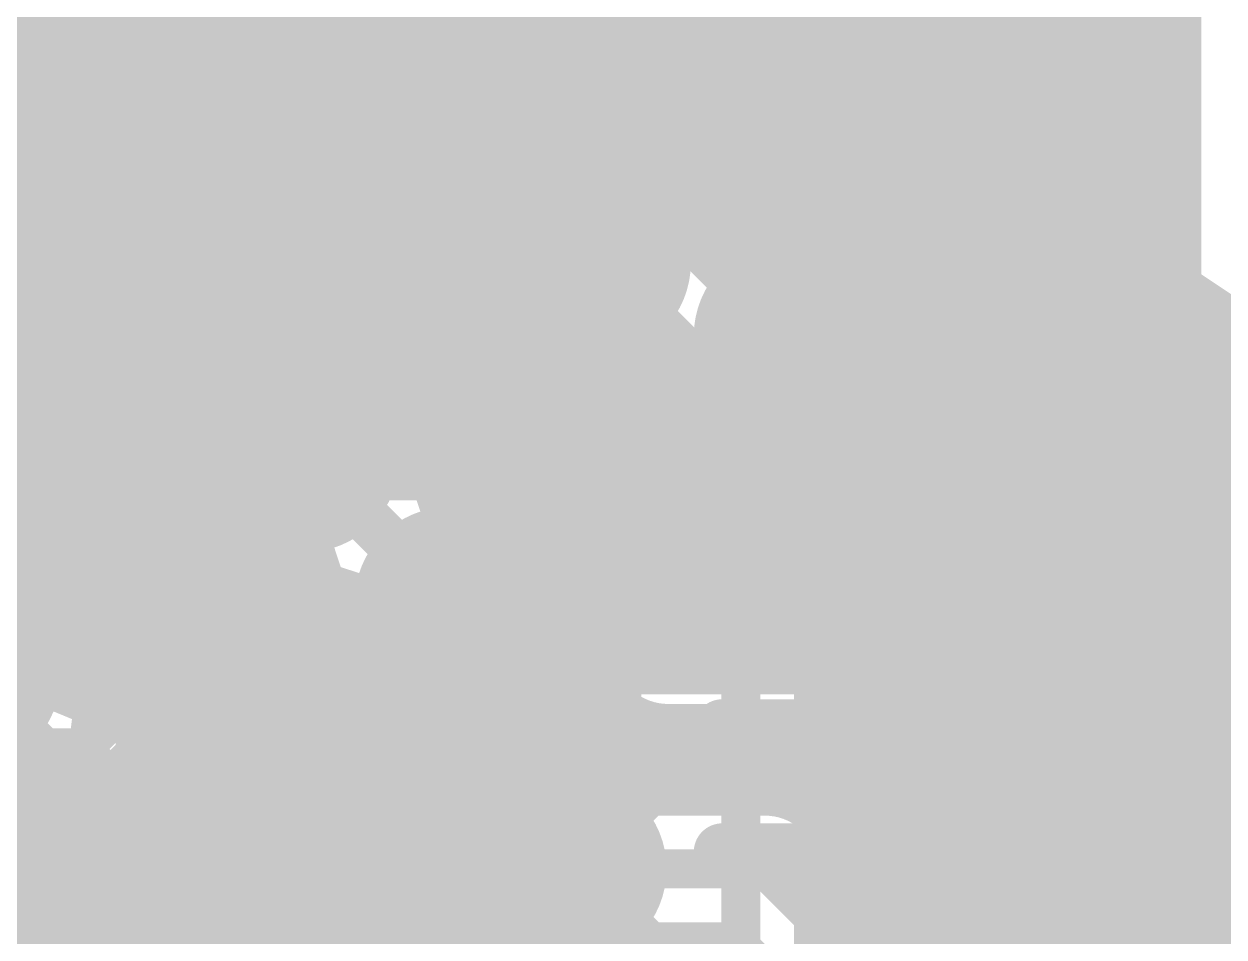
# Model space of a CAD drawing. Extents: x -72 to 72, y -47 to 50.
# Drawn here: x 17.58 to 23.87, y 28.85 to 33.64 of the extents above; entities that cross this region are included whole.
import ezdxf

# ---------------------------------------------------------------- set-up
doc = ezdxf.new("R2010")
doc.units = 0
doc.header["$MEASUREMENT"] = 0
doc.layers.get('0').update_dxf_attribs({"linetype": 'CONTINUOUS'})
for name, color, linetype in [('22-303-0_BOT', 7, 'CONTINUOUS'), ('22-303-0_DRD', 7, 'CONTINUOUS'), ('22-303-0_GND', 6, 'CONTINUOUS'), ('22-303-0_IN1', 4, 'CONTINUOUS'), ('22-303-0_IN2', 3, 'CONTINUOUS'), ('22-303-0_PWR', 5, 'CONTINUOUS'), ('22-303-0_SMB', 10, 'CONTINUOUS'), ('22-303-0_SPB', 9, 'CONTINUOUS'), ('22-303-0_SSB', 11, 'CONTINUOUS'), ('22-303-0_SST', 13, 'CONTINUOUS'), ('22-303-0_TOP', 8, 'CONTINUOUS'), ('THRUHOLE_TAP', 7, 'CONTINUOUS')]:
    doc.layers.add(name, color=color, linetype=linetype)

# ---------------------------------------------------------------- blocks, each defined once
blk = doc.blocks.new('ROUND_48')
at = {"const_width": 0.29972}
blk.add_lwpolyline([(-0.14986, 0, 1), (0.14986, 0, 1)], format="xyb", close=True, dxfattribs=at)
blk = doc.blocks.new('OBLONG_60')
at = {"const_width": 0.29972}
blk.add_lwpolyline([(0.59944, 0), (-0.59944, 0)], dxfattribs=at)
at = {"const_width": 0.14986}
for points in [[(-0.67437, 0, 1), (-0.52451, 0, 1)], [(0.52451, 0, 1), (0.67437, 0, 1)]]:
    blk.add_lwpolyline(points, format="xyb", close=True, dxfattribs=at)
blk = doc.blocks.new('ROUND_82')
at = {"const_width": 0.50038}
blk.add_lwpolyline([(-0.25019, 0, 1), (0.25019, 0, 1)], format="xyb", close=True, dxfattribs=at)
blk = doc.blocks.new('ROUND_83')
at = {"const_width": 0.50038}
blk.add_lwpolyline([(-0.25019, 0, 1), (0.25019, 0, 1)], format="xyb", close=True, dxfattribs=at)
blk = doc.blocks.new('ROUND_95')
at = {"const_width": 0.10033}
blk.add_lwpolyline([(-0.050164, 0, 1), (0.050164, 0, 1)], format="xyb", close=True, dxfattribs=at)

msp = doc.modelspace()

# ---------------------------------------------------------------- linework, layer by layer
at = {"layer": '22-303-0_BOT'}
for points, const_width in [([(17.5006, 41.83634), (17.5006, 30.7848)], 0.254), ([(17.7292, 41.59758), (17.7292, 30.62224)], 0.254), ([(17.9578, 41.402), (17.9578, 29.95676)], 0.254), ([(21.844, 41.25722), (21.844, 32.55264)], 0.254), ([(18.1864, 41.2369), (18.1864, 29.75864)], 0.254), ([(18.415, 41.09974), (18.415, 29.53004)], 0.254), ([(21.6154, 41.11752), (21.6154, 32.60852)], 0.254), ([(18.6436, 40.98544), (18.6436, 31.81604)], 0.254), ([(21.3868, 41.00068), (21.3868, 32.57296)], 0.254), ([(18.8722, 40.894), (18.8722, 31.94558)], 0.254), ([(21.1582, 40.90416), (21.1582, 32.53994)], 0.254), ([(19.1008, 40.82034), (19.1008, 31.97098)], 0.254), ([(20.9296, 40.82796), (20.9296, 32.87268)], 0.254), ([(19.3294, 40.76446), (19.3294, 31.90494)], 0.254), ([(20.701, 40.76954), (20.701, 32.97682)], 0.254), ([(19.558, 40.72382), (19.558, 31.69666)], 0.254), ([(19.7866, 40.70096), (19.7866, 31.6484)], 0.254), ([(20.0152, 40.69588), (20.0152, 32.61614)], 0.254), ([(20.2438, 40.7035), (20.2438, 32.89046)], 0.254), ([(20.4724, 40.7289), (20.4724, 32.97936)], 0.254), ([(22.0726, 39.8399), (22.0726, 32.36722)], 0.254), ([(22.3012, 39.42588), (22.3012, 31.70428)], 0.254), ([(22.5298, 39.27094), (22.5298, 31.69412)], 0.254), ([(22.7584, 39.20744), (22.7584, 31.5722)], 0.254), ([(22.987, 39.20998), (22.987, 29.40304)], 0.254), ([(23.114, 39.24046), (23.114, 31.75)], 0.254), ([(23.114, 33.6804), (-23.368, 33.6804)], 0.254), ([(23.114, 33.4518), (-23.368, 33.4518)], 0.254), ([(23.114, 33.2232), (-23.368, 33.2232)], 0.254), ([(23.114, 32.9946), (-23.368, 32.9946)], 0.254), ([(20.1041, 32.766), (-23.368, 32.766)], 0.254), ([(23.114, 32.766), (21.0439, 32.766)], 0.254), ([(19.9898, 32.5374), (7.01548, 32.5374)], 0.254), ([(21.30552, 32.5374), (21.1582, 32.5374)], 0.254), ([(23.114, 32.5374), (21.87448, 32.5374)], 0.254), ([(19.97456, 32.3088), (7.2517, 32.3088)], 0.254), ([(23.114, 32.3088), (22.1107, 32.3088)], 0.254), ([(20.0152, 32.15386), (20.0152, 31.6484)], 0.254), ([(20.05076, 32.0802), (7.33044, 32.0802)], 0.254), ([(23.114, 32.0802), (22.18944, 32.0802)], 0.254), ([(21.59, 32.004), (21.59, 31.24962), (21.83892, 31.24962)], 0.2032), ([(20.9296, 31.89478), (20.9296, 31.58236)], 0.254), ([(18.68678, 31.8516), (7.3152, 31.8516)], 0.254), ([(20.28952, 31.8516), (19.41322, 31.8516)], 0.254), ([(20.2438, 31.877), (20.2438, 31.60776)], 0.254), ([(21.0058, 31.8516), (20.85848, 31.8516)], 0.254), ([(23.114, 31.8516), (22.1742, 31.8516)], 0.254), ([(20.4724, 31.7881), (20.4724, 31.40964)], 0.254), ([(20.701, 31.79318), (20.701, 31.18104)], 0.254), ([(22.43836, 31.70428), (22.11578, 31.70428)], 0.254), ([(23.114, 31.75), (26.68524, 29.3624)], 0.254), ([(20.066, 31.6484), (19.58594, 31.6484)], 0.254), ([(23.2156, 31.68142), (23.2156, 29.17444)], 0.254), ([(18.50136, 31.623), (16.09852, 31.623)], 0.254), ([(20.9804, 31.623), (20.20824, 31.623)], 0.254), ([(23.3045, 31.623), (22.69744, 31.623)], 0.254), ([(20.35302, 31.52902), (20.83054, 31.04896)], 0.254), ([(23.4442, 31.52902), (23.4442, 29.18714)], 0.254), ([(18.44548, 31.3944), (16.27124, 31.3944)], 0.254), ([(20.80768, 31.3944), (20.48764, 31.3944)], 0.254), ([(23.64486, 31.3944), (22.87016, 31.3944)], 0.254), ([(21.83892, 30.59938), (20.70862, 30.59938), (20.066, 31.242), (19.177, 31.242), (19.05, 31.369)], 0.2032), ([(23.6728, 31.37662), (23.6728, 29.46146)], 0.254), ([(23.9014, 31.22422), (23.9014, 29.55036)], 0.254), ([(18.48104, 31.1658), (16.28648, 31.1658)], 0.254), ([(20.79244, 31.1658), (20.71624, 31.1658)], 0.254), ([(23.98776, 31.1658), (22.8854, 31.1658)], 0.254), ([(18.62582, 30.9372), (16.16964, 30.9372)], 0.254), ([(18.6436, 30.92196), (18.6436, 29.27858)], 0.254), ([(24.32812, 30.9372), (22.76856, 30.9372)], 0.254), ([(18.8722, 30.78988), (18.8722, 27.84094)], 0.254), ([(19.1008, 30.76702), (19.1008, 27.24658)], 0.254), ([(19.2151, 30.7086), (17.63522, 30.7086)], 0.254), ([(24.67102, 30.7086), (22.88032, 30.7086)], 0.254), ([(21.83892, 29.94914), (21.8186, 29.972), (20.447, 29.972), (19.812, 30.607)], 0.2032), ([(19.812, 30.607), (20.447, 29.972), (21.8186, 29.972), (21.83892, 29.94914)], 0.2032), ([(19.22018, 30.48), (17.82064, 30.48)], 0.254), ([(25.01392, 30.48), (22.87778, 30.48)], 0.254), ([(19.32178, 30.2514), (17.87652, 30.2514)], 0.254), ([(25.35428, 30.2514), (22.77872, 30.2514)], 0.254), ([(19.3294, 30.24378), (19.3294, 27.11704)], 0.254), ([(19.65706, 30.0228), (17.84096, 30.0228)], 0.254), ([(19.558, 30.05836), (19.558, 27.0764)], 0.254), ([(19.7866, 30.00248), (19.7866, 27.09164)], 0.254), ([(19.812, 30.00248), (19.83991, 30.00312)], 0.254), ([(19.812, 30.00248), (19.83991, 30.00312)], 0.254), ([(19.83994, 30.00248), (20.12442, 29.72054)], 0.254), ([(19.83994, 30.00248), (20.12442, 29.72054)], 0.254), ([(25.69718, 30.0228), (22.88794, 30.0228)], 0.254), ([(18.0721, 29.87294), (18.57502, 29.37002)], 0.254), ([(20.0152, 29.82976), (20.0152, 29.63164)], 0.254), ([(20.05076, 29.7942), (18.15084, 29.7942)], 0.254), ([(26.04008, 29.7942), (22.86508, 29.7942)], 0.254), ([(15.24, 29.2989), (15.875, 29.2989), (16.1671, 29.591), (17.78, 29.591), (18.288, 29.083), (18.288, 27.686)], 0.2032), ([(15.24, 29.2989), (15.875, 29.2989), (16.1671, 29.591), (17.78, 29.591), (18.288, 29.083), (18.288, 27.686)], 0.2032), ([(19.95678, 29.5656), (18.37944, 29.5656)], 0.254), ([(22.80666, 29.58338), (23.39848, 28.99156)], 0.254), ([(26.38044, 29.5656), (22.82444, 29.5656)], 0.254), ([(19.85518, 29.337), (18.6055, 29.337)], 0.254), ([(23.5331, 29.337), (23.05304, 29.337)], 0.254), ([(21.83892, 29.2989), (22.5171, 29.2989), (23.622, 28.194), (24.257, 28.194)], 0.2032), ([(19.8501, 29.1084), (18.6944, 29.1084)], 0.254), ([(18.6944, 29.083), (18.6944, 28.13304)], 0.254), ([(23.4188, 29.1084), (23.28164, 29.1084)], 0.254), ([(19.939, 28.8798), (18.6944, 28.8798)], 0.254), ([(20.0152, 28.78582), (20.0152, 27.32024)], 0.254)]:
    msp.add_lwpolyline(points, dxfattribs=dict(at, const_width=const_width))
at = {"layer": '22-303-0_BOT', "const_width": 0.254}
for points in [[(20.574, 32.98952, 0.4142136), (19.96948, 32.385)], [(21.17598, 32.44342, 0.3861543), (20.574, 32.98952)], [(21.59, 32.60852, 0.1911919), (21.17544, 32.44399)], [(22.19452, 32.004, 0.4142136), (21.59, 32.60852)], [(19.96948, 32.385, 0.4142136), (20.574, 31.78048)], [(19.05, 31.97352, 0.4142136), (18.44548, 31.369)], [(19.58594, 31.6484, 0.2795148), (19.05, 31.97352)], [(22.11578, 31.70428, 0.1302555), (22.19521, 32.004)], [(20.574, 31.78048, 0.1911907), (20.98855, 31.94501)], [(20.98802, 31.94558, 0.1195924), (21.08174, 31.67617)], [(22.89302, 31.24962, 0.4142136), (22.43836, 31.70428)], [(20.35302, 31.52902, 0.1989124), (20.066, 31.64791)], [(20.35302, 31.52902, 0.1989124), (20.066, 31.64791)], [(21.082, 31.67634, 0.314069), (20.78482, 31.24962)], [(18.44548, 31.369, 0.4142136), (19.05, 30.76448)], [(20.78482, 31.24962, 0.114539), (20.83131, 31.04934)], [(22.75586, 30.9245, 0.2019958), (22.89279, 31.24962)], [(22.89302, 30.59938, 0.2019958), (22.75602, 30.92466)], [(17.87652, 30.226, 0.4142136), (17.272, 30.83052)], [(17.87652, 30.226, 0.4142136), (17.272, 30.83052)], [(19.05, 30.76448, 0.0792728), (19.23811, 30.79449)], [(19.23542, 30.79242, 0.0779425), (19.20634, 30.607)], [(19.23542, 30.79242, 0.0779425), (19.20634, 30.607)], [(19.20748, 30.607, 0.4142136), (19.812, 30.00248)], [(19.20748, 30.607, 0.4142136), (19.812, 30.00248)], [(22.75586, 30.27426, 0.2019958), (22.89279, 30.59938)], [(22.89302, 29.94914, 0.2019958), (22.75602, 30.27442)], [(17.8308, 29.99486, 0.098367), (17.87672, 30.226)], [(17.8308, 29.99486, 0.098367), (17.87672, 30.226)], [(18.06702, 29.87802, 0.1665831), (17.83066, 29.99373)], [(18.06702, 29.87802, 0.1665831), (17.83066, 29.99373)], [(18.06702, 29.87802, 0.1665831), (17.83066, 29.99373)], [(18.06702, 29.87802, 0.1665831), (17.83066, 29.99373)], [(22.7584, 29.62656, 0.1999398), (22.89276, 29.94914)], [(20.12442, 29.72054, 0.2572849), (19.84309, 29.21)], [(22.80412, 29.58592, 0.0376769), (22.7578, 29.62574)], [(22.80412, 29.58592, 0.0376769), (22.7578, 29.62574)], [(24.003, 29.56052, 0.3971084), (23.39848, 28.99156)], [(18.6944, 29.083, 0.1989124), (18.57537, 29.37037)], [(19.84248, 29.21, 0.4142136), (20.447, 28.60548)]]:
    msp.add_lwpolyline(points, format="xyb", dxfattribs=at)
at = {"layer": '22-303-0_DRD', "const_width": 0.254}
for points in [[(21.209, 33.02), (19.939, 31.75)], [(21.209, 31.75), (19.939, 33.02)], [(22.225, 32.639), (20.955, 31.369)], [(22.225, 31.369), (20.955, 32.639)], [(19.685, 32.004), (18.415, 30.734)], [(19.685, 30.734), (18.415, 32.004)], [(20.447, 31.242), (19.177, 29.972)], [(20.447, 29.972), (19.177, 31.242)], [(20.447, 31.242), (19.177, 29.972)], [(20.447, 29.972), (19.177, 31.242)], [(17.907, 30.861), (16.637, 29.591)], [(17.907, 29.591), (16.637, 30.861)], [(17.907, 30.861), (16.637, 29.591)], [(17.907, 29.591), (16.637, 30.861)], [(21.082, 29.845), (19.812, 28.575)], [(21.082, 28.575), (19.812, 29.845)], [(17.78, 29.591), (16.51, 28.321)], [(24.638, 29.591), (23.368, 28.321)], [(24.638, 28.321), (23.368, 29.591)], [(24.892, 27.559), (23.622, 28.829)]]:
    msp.add_lwpolyline(points, dxfattribs=at)
at = {"layer": '22-303-0_IN1'}
for points, const_width in [([(34.163, 24.003), (31.877, 25.654), (22.86, 32.004), (22.86, 37.211), (20.447, 39.624), (17.653, 39.624), (13.081, 44.196), (10.16, 44.196)], 1.27), ([(18.0594, 40.513), (18.0594, 32.9184)], 0.254), ([(18.288, 40.513), (18.288, 32.9184)], 0.254), ([(18.5166, 40.513), (18.5166, 32.9184)], 0.254), ([(18.7452, 40.513), (18.7452, 32.9184)], 0.254), ([(18.9738, 40.513), (18.9738, 32.9184)], 0.254), ([(19.2024, 40.513), (19.2024, 32.9184)], 0.254), ([(19.431, 40.513), (19.431, 32.9184)], 0.254), ([(19.6596, 40.513), (19.6596, 32.9184)], 0.254), ([(19.8882, 40.513), (19.8882, 32.9184)], 0.254), ([(20.1168, 40.513), (20.1168, 32.9184)], 0.254), ([(20.3454, 40.513), (20.3454, 32.9438)], 0.254), ([(20.574, 40.513), (20.574, 32.98952)], 0.254), ([(20.8026, 40.513), (20.8026, 32.9438)], 0.254), ([(21.0312, 40.513), (21.0312, 32.78124)], 0.254), ([(21.2598, 40.513), (21.2598, 32.50946)], 0.254), ([(21.4884, 40.513), (21.4884, 32.59836)], 0.254), ([(21.717, 40.513), (21.717, 32.59582)], 0.254), ([(21.9456, 40.513), (21.9456, 32.49168)], 0.254), ([(22.1742, 40.513), (22.1742, 32.15894)], 0.254), ([(22.4028, 40.513), (22.4028, 27.0002)], 0.254), ([(22.6314, 40.4876), (22.6314, 26.7716)], 0.254), ([(22.86, 40.259), (22.86, 26.83764)], 0.254), ([(23.0886, 40.0304), (23.0886, 26.89352)], 0.254), ([(23.3172, 39.8018), (23.3172, 26.85796)], 0.254), ([(23.5458, 39.5732), (23.5458, 29.35224)], 0.254), ([(23.622, 39.497), (23.622, 32.258)], 0.254), ([(18.034, 36.322), (18.034, 32.9184)], 0.254), ([(23.622, 33.7312), (18.034, 33.7312)], 0.254), ([(23.622, 33.5026), (18.034, 33.5026)], 0.254), ([(23.622, 33.274), (18.034, 33.274)], 0.254), ([(23.622, 33.0454), (18.034, 33.0454)], 0.254), ([(20.28952, 32.9184), (18.034, 32.9184)], 0.254), ([(23.622, 32.8168), (20.99564, 32.8168)], 0.254), ([(21.43506, 32.5882), (21.14296, 32.5882)], 0.254), ([(23.622, 32.5882), (21.74494, 32.5882)], 0.254), ([(9.652, 28.194), (9.652, 29.845), (10.541, 30.734), (15.113, 30.734), (16.891, 32.512), (20.447, 32.512), (20.574, 32.385), (20.574, 31.242), (21.336, 30.48), (21.336, 25.781), (20.574, 25.019)], 0.2032), ([(20.574, 25.019), (21.336, 25.781), (21.336, 30.48), (20.574, 31.242), (20.574, 32.385)], 0.2032), ([(23.622, 32.3596), (22.07768, 32.3596)], 0.254), ([(23.622, 32.258), (28.575, 28.956)], 0.254), ([(23.7744, 32.1564), (23.7744, 29.5148)], 0.254), ([(23.8125, 32.131), (22.18182, 32.131)], 0.254), ([(20.9804, 31.93796), (20.9804, 31.40964)], 0.254), ([(20.9804, 31.93796), (20.9804, 31.40964)], 0.254), ([(24.1554, 31.9024), (22.18436, 31.9024)], 0.254), ([(22.1742, 31.84906), (22.1742, 27.2288)], 0.254), ([(21.0312, 31.77286), (21.0312, 31.35884)], 0.254), ([(21.082, 31.6738), (20.9804, 31.6738)], 0.254), ([(24.4983, 31.6738), (22.09546, 31.6738)], 0.254), ([(21.9456, 31.51378), (21.9456, 27.4574)], 0.254), ([(21.35886, 31.4452), (20.9804, 31.4452)], 0.254), ([(21.2598, 31.496), (21.2598, 31.13024)], 0.254), ([(24.8412, 31.4452), (21.82114, 31.4452)], 0.254), ([(20.9804, 31.40964), (21.62302, 30.76702)], 0.254), ([(20.9804, 31.40964), (21.62302, 30.76702)], 0.254), ([(21.4884, 31.4071), (21.4884, 30.90164)], 0.254), ([(21.717, 31.41218), (21.717, 30.62224)], 0.254), ([(25.1841, 31.2166), (21.17344, 31.2166)], 0.254), ([(25.527, 30.988), (21.40204, 30.988)], 0.254), ([(25.8699, 30.7594), (21.63064, 30.7594)], 0.254), ([(19.812, 30.607), (19.812, 27.813), (19.939, 27.686), (19.939, 23.622), (21.463, 22.098), (24.765, 22.098)], 0.2032), ([(26.2128, 30.5308), (21.73986, 30.5308)], 0.254), ([(21.7424, 30.48), (21.7424, 27.6606)], 0.254), ([(21.7424, 30.48), (21.7424, 27.6606)], 0.254), ([(26.5557, 30.3022), (21.7424, 30.3022)], 0.254), ([(26.8986, 30.0736), (21.7424, 30.0736)], 0.254), ([(17.75714, 29.86532), (19.4056, 28.2194)], 0.254), ([(17.8054, 29.8196), (17.8054, 28.04922)], 0.254), ([(27.2415, 29.845), (21.7424, 29.845)], 0.254), ([(17.5768, 29.70276), (17.5768, 29.37764)], 0.254), ([(17.9578, 29.6672), (17.50314, 29.6672)], 0.254), ([(18.034, 29.591), (18.034, 28.23464)], 0.254), ([(27.5844, 29.6164), (21.7424, 29.6164)], 0.254), ([(18.1864, 29.4386), (17.50822, 29.4386)], 0.254), ([(23.57882, 29.3878), (21.7424, 29.3878)], 0.254), ([(18.2626, 29.3624), (18.2626, 28.29052)], 0.254), ([(18.415, 29.21), (17.69364, 29.21)], 0.254), ([(18.4912, 29.1338), (18.4912, 28.25496)], 0.254), ([(23.43404, 29.1592), (21.7424, 29.1592)], 0.254), ([(18.6436, 28.9814), (17.74952, 28.9814)], 0.254), ([(23.39848, 28.9306), (21.7424, 28.9306)], 0.254), ([(18.7198, 28.9052), (18.7198, 28.21686)], 0.254), ([(18.8722, 28.7528), (17.71396, 28.7528)], 0.254)]:
    msp.add_lwpolyline(points, dxfattribs=dict(at, const_width=const_width))
at = {"layer": '22-303-0_IN1', "const_width": 0.254}
for points in [[(20.574, 32.98952, 0.1231056), (20.28952, 32.9184)], [(21.17598, 32.44342, 0.3861543), (20.574, 32.98952)], [(21.59, 32.60852, 0.1911919), (21.17544, 32.44399)], [(22.19452, 32.004, 0.4142136), (21.59, 32.60852)], [(21.59, 31.39948, 0.4142136), (22.19452, 32.004)], [(20.98802, 31.94558, 0.3861543), (21.59, 31.39948)], [(21.7424, 30.48, 0.1989124), (21.62337, 30.76737)], [(17.272, 29.62148, 0.2371769), (17.75714, 29.86532)], [(17.272, 29.62148, 0.2371769), (17.75714, 29.86532)], [(17.74952, 28.956, 0.4142136), (17.145, 29.56052)], [(24.003, 29.56052, 0.4142136), (23.39848, 28.956)], [(17.145, 28.35148, 0.4142136), (17.74952, 28.956)], [(23.39848, 28.956, 0.2678863), (23.70074, 28.43276)]]:
    msp.add_lwpolyline(points, format="xyb", dxfattribs=at)
at = {"layer": '22-303-0_IN2'}
for points, const_width in [([(23.114, 42.89298), (23.114, 31.75)], 0.254), ([(22.987, 42.58564), (22.987, 31.18104)], 0.254), ([(22.7584, 42.17924), (22.7584, 31.36392)], 0.254), ([(22.5298, 41.8719), (22.5298, 31.3944)], 0.254), ([(22.3012, 41.62806), (22.3012, 31.3944)], 0.254), ([(22.0726, 41.42486), (22.0726, 32.36722)], 0.254), ([(21.844, 41.25722), (21.844, 32.55264)], 0.254), ([(21.6154, 41.11752), (21.6154, 32.60852)], 0.254), ([(20.574, 32.385), (21.082, 32.893), (21.082, 37.592), (19.558, 39.116), (9.525, 39.116), (8.382, 40.259), (-3.175, 40.259), (-3.683, 40.767), (-5.461, 40.767), (-5.842, 40.386), (-6.985, 40.386), (-8.001, 39.37), (-10.668, 39.37)], 0.2032), ([(-23.368, 30.607), (-23.368, 36.449), (-22.987, 36.83), (-15.367, 36.83), (-14.224, 37.973), (-13.716, 37.973), (-13.081, 37.338), (-8.763, 37.338), (-6.477, 39.624), (-5.334, 39.624), (-5.08, 39.878), (-4.064, 39.878), (-2.794, 38.608), (-1.778, 38.608), (-0.889, 39.497), (6.477, 39.497), (9.525, 36.449), (14.859, 36.449), (20.955, 30.353), (21.59, 30.353), (22.352, 29.591), (24.384, 29.591)], 0.2032), ([(28.067, 26.543), (28.067, 27.051), (26.924, 28.194), (26.67, 28.194), (24.892, 29.972), (23.622, 29.972), (22.606, 30.988), (20.955, 30.988), (19.431, 32.512), (19.431, 32.639), (15.24, 36.83), (10.033, 36.83), (8.255, 38.608), (8.255, 38.735)], 0.2032), ([(19.1008, 38.7096), (19.1008, 33.54324)], 0.254), ([(19.3294, 38.7096), (19.3294, 33.31464)], 0.254), ([(19.558, 38.54196), (19.558, 33.08604)], 0.254), ([(19.7866, 38.31336), (19.7866, 32.83458)], 0.254), ([(20.0152, 38.08476), (20.0152, 32.61614)], 0.254), ([(20.2438, 37.85616), (20.2438, 32.89046)], 0.254), ([(20.4724, 37.62756), (20.4724, 32.97936)], 0.254), ([(21.4884, 37.592), (21.4884, 32.893)], 0.254), ([(20.6756, 37.42436), (20.6756, 33.06064)], 0.254), ([(15.5321, 37.11194), (19.71802, 32.92602)], 0.254), ([(14.69136, 36.0426), (18.8087, 31.92272)], 0.254), ([(20.6756, 33.6804), (18.96364, 33.6804)], 0.254), ([(23.114, 33.6804), (21.4884, 33.6804)], 0.254), ([(20.6756, 33.4518), (19.19224, 33.4518)], 0.254), ([(23.114, 33.4518), (21.4884, 33.4518)], 0.254), ([(17.51076, 33.2232), (-22.9616, 33.2232)], 0.254), ([(17.5006, 33.23336), (17.5006, 31.71444)], 0.254), ([(20.6756, 33.2232), (19.42084, 33.2232)], 0.254), ([(23.114, 33.2232), (21.4884, 33.2232)], 0.254), ([(20.6756, 33.06064), (20.60194, 32.98952)], 0.254), ([(17.73936, 32.9946), (7.18058, 32.9946)], 0.254), ([(17.7292, 33.00476), (17.7292, 31.48584)], 0.254), ([(20.60956, 32.9946), (19.64944, 32.9946)], 0.254), ([(20.60194, 32.98952), (20.57418, 32.9876)], 0.254), ([(23.114, 32.9946), (21.4884, 32.9946)], 0.254), ([(17.96796, 32.766), (7.43204, 32.766)], 0.254), ([(17.9578, 32.77616), (17.9578, 31.25724)], 0.254), ([(20.1041, 32.766), (19.81708, 32.766)], 0.254), ([(23.114, 32.766), (21.46808, 32.766)], 0.254), ([(19.83486, 32.68218), (19.98726, 32.52978)], 0.254), ([(5.461, 32.004), (6.096, 32.639), (6.985, 32.639), (7.747, 31.877), (16.764, 31.877), (18.034, 30.607), (19.812, 30.607)], 0.2032), ([(21.36902, 32.60598), (21.29536, 32.53232)], 0.254), ([(21.3868, 32.62376), (21.3868, 32.57296)], 0.254), ([(18.19656, 32.5374), (7.66064, 32.5374)], 0.254), ([(18.1864, 32.54756), (18.1864, 31.02864)], 0.254), ([(23.114, 32.5374), (21.87448, 32.5374)], 0.254), ([(18.42516, 32.3088), (7.88924, 32.3088)], 0.254), ([(18.415, 32.31896), (18.415, 31.0134)], 0.254), ([(23.114, 32.3088), (22.1107, 32.3088)], 0.254), ([(17.0561, 32.15894), (18.20164, 31.0134)], 0.254), ([(18.65376, 32.0802), (17.13484, 32.0802)], 0.254), ([(18.6436, 32.09036), (18.6436, 31.81604)], 0.254), ([(23.114, 32.0802), (22.18944, 32.0802)], 0.254), ([(20.9296, 31.89478), (20.9296, 31.58744)], 0.254), ([(18.68678, 31.8516), (17.36344, 31.8516)], 0.254), ([(21.0058, 31.8516), (20.85848, 31.8516)], 0.254), ([(23.114, 31.8516), (22.1742, 31.8516)], 0.254), ([(20.71878, 31.79826), (21.12264, 31.3944)], 0.254), ([(23.114, 31.75), (33.89122, 24.54402)], 0.254), ([(22.0726, 31.64078), (22.0726, 31.3944)], 0.254), ([(23.2156, 31.68142), (23.2156, 30.95244)], 0.254), ([(18.50136, 31.623), (17.59204, 31.623)], 0.254), ([(21.1201, 31.623), (20.89404, 31.623)], 0.254), ([(21.1582, 31.57982), (21.1582, 31.3944)], 0.254), ([(23.3045, 31.623), (22.0599, 31.623)], 0.254), ([(23.4442, 31.52902), (23.4442, 30.72384)], 0.254), ([(21.844, 31.45536), (21.844, 31.3944)], 0.254), ([(18.44548, 31.3944), (17.82064, 31.3944)], 0.254), ([(22.606, 31.3944), (21.12264, 31.3944)], 0.254), ([(21.3868, 31.43504), (21.3868, 31.3944)], 0.254), ([(23.64486, 31.3944), (22.606, 31.3944)], 0.254), ([(23.6728, 31.37662), (23.6728, 30.49524)], 0.254), ([(22.8981, 31.26994), (23.78964, 30.3784)], 0.254), ([(23.9014, 31.22422), (23.9014, 30.3784)], 0.254), ([(18.48104, 31.1658), (18.04924, 31.1658)], 0.254), ([(23.98776, 31.1658), (23.00224, 31.1658)], 0.254), ([(18.55978, 31.0134), (18.20164, 31.0134)], 0.254), ([(24.32812, 30.9372), (23.23084, 30.9372)], 0.254), ([(24.67102, 30.7086), (23.45944, 30.7086)], 0.254), ([(25.01392, 30.48), (23.68804, 30.48)], 0.254), ([(24.892, 30.3784), (23.78964, 30.3784)], 0.254), ([(18.288, 27.686), (18.288, 29.083), (17.78, 29.591), (16.891, 29.591), (16.637, 29.337), (12.319, 29.337), (11.303, 30.353), (10.795, 30.353), (10.16, 29.718), (8.001, 29.718), (6.604, 28.321), (4.318, 28.321), (3.429, 29.21)], 0.2032), ([(20.36572, 30.3657), (20.66798, 30.06598)], 0.254), ([(20.48256, 30.2514), (20.29968, 30.2514)], 0.254), ([(20.4724, 30.26156), (20.4724, 29.81452)], 0.254), ([(17.9578, 30.20822), (17.9578, 29.95676)], 0.254), ([(19.36496, 30.2006), (18.034, 30.2006)], 0.254), ([(18.1864, 30.2006), (18.1864, 29.75864)], 0.254), ([(18.415, 30.2006), (18.415, 29.53004)], 0.254), ([(18.6436, 30.2006), (18.6436, 29.27858)], 0.254), ([(18.8722, 30.2006), (18.8722, 27.84094)], 0.254), ([(19.1008, 30.2006), (19.1008, 27.24658)], 0.254), ([(19.3294, 30.2006), (19.3294, 27.11704)], 0.254), ([(20.2438, 30.18282), (20.2438, 29.77896)], 0.254), ([(19.65706, 30.0228), (17.84096, 30.0228)], 0.254), ([(19.558, 30.05836), (19.558, 25.46604)], 0.254), ([(19.7866, 30.00248), (19.7866, 25.69464)], 0.254), ([(20.71878, 30.0228), (19.96694, 30.0228)], 0.254), ([(20.0152, 30.03804), (20.0152, 29.63164)], 0.254), ([(20.701, 30.0355), (20.701, 29.75864)], 0.254), ([(20.9296, 29.9466), (20.9296, 29.6164)], 0.254), ([(21.42236, 29.9466), (20.955, 29.9466)], 0.254), ([(21.1582, 29.9466), (21.1582, 29.6164)], 0.254), ([(21.3868, 29.9466), (21.3868, 29.6164)], 0.254), ([(21.42236, 29.9466), (22.06498, 29.30398)], 0.254), ([(18.0721, 29.87294), (18.57502, 29.37002)], 0.254), ([(20.29206, 29.7942), (18.15084, 29.7942)], 0.254), ([(21.57476, 29.7942), (20.60194, 29.7942)], 0.254), ([(21.6154, 29.75356), (21.6154, 29.58592)], 0.254), ([(19.95678, 29.5656), (18.37944, 29.5656)], 0.254), ([(21.463, 29.6164), (20.89404, 29.6164)], 0.254), ([(21.80336, 29.5656), (21.65858, 29.5656)], 0.254), ([(21.844, 29.52496), (21.844, 29.40304)], 0.254), ([(21.7551, 29.49194), (24.03602, 27.21102)], 0.254), ([(19.85518, 29.337), (18.6055, 29.337)], 0.254), ([(22.03196, 29.337), (21.91004, 29.337)], 0.254), ([(22.0726, 29.29636), (22.0726, 29.17444)], 0.254), ([(21.59, 20.828), (22.479, 20.828), (24.13, 22.479), (24.13, 25.019), (23.749, 25.4), (23.749, 26.924), (21.463, 29.21), (20.447, 29.21)], 0.2032), ([(22.3012, 29.18714), (22.3012, 28.94584)], 0.254), ([(23.4442, 29.1846), (22.352, 29.1846)], 0.254), ([(22.5298, 29.1846), (22.5298, 28.71724)], 0.254), ([(22.7584, 29.1846), (22.7584, 28.48864)], 0.254), ([(22.987, 29.1846), (22.987, 28.26004)], 0.254), ([(23.2156, 29.1846), (23.2156, 28.03144)], 0.254), ([(19.8501, 29.1084), (18.6944, 29.1084)], 0.254), ([(18.6944, 29.083), (18.6944, 28.13304)], 0.254), ([(23.4188, 29.1084), (22.13864, 29.1084)], 0.254), ([(19.939, 28.8798), (18.6944, 28.8798)], 0.254), ([(23.40356, 28.8798), (22.36724, 28.8798)], 0.254), ([(21.29536, 28.8036), (20.89404, 28.8036)], 0.254), ([(20.9296, 28.8036), (20.9296, 26.83764)], 0.254), ([(21.1582, 28.8036), (21.1582, 27.03576)], 0.254), ([(21.29536, 28.8036), (23.21306, 26.8859)], 0.254), ([(20.0152, 28.78582), (20.0152, 25.92324)], 0.254)]:
    msp.add_lwpolyline(points, dxfattribs=dict(at, const_width=const_width))
at = {"layer": '22-303-0_IN2', "const_width": 0.254}
for points in [[(20.574, 32.98952, 0.3450066), (19.98726, 32.52978)], [(19.83486, 32.68218, 0.1713698), (19.7182, 32.9262)], [(21.36902, 32.60598, 0.1989124), (21.48791, 32.893)], [(21.36902, 32.60598, 0.1989124), (21.48791, 32.893)], [(21.59, 32.60852, 0.1278732), (21.29556, 32.53197)], [(22.19452, 32.004, 0.4142136), (21.59, 32.60852)], [(21.59, 31.39948, 0.4142136), (22.19452, 32.004)], [(18.8087, 31.92272, 0.2983671), (18.44548, 31.369)], [(20.71878, 31.79826, 0.1291417), (20.98843, 31.94514)], [(20.98802, 31.94558, 0.3861543), (21.59, 31.39948)], [(22.89302, 31.27502, 0.1989124), (22.606, 31.39391)], [(22.89302, 31.27502, 0.1989124), (22.606, 31.39391)], [(18.44548, 31.369, 0.1581907), (18.56066, 31.01404)], [(19.812, 30.00248, 0.298368), (20.36572, 30.3657)], [(19.812, 30.00248, 0.298368), (20.36572, 30.3657)], [(17.8308, 29.99486, 0.098367), (17.87672, 30.226)], [(17.8308, 29.99486, 0.098367), (17.87672, 30.226)], [(17.87652, 30.23108, 0.0995036), (18.034, 30.19943)], [(19.36496, 30.2006, 0.2113087), (19.812, 30.00284)], [(19.36496, 30.2006, 0.2113087), (19.812, 30.00284)], [(20.66798, 30.06598, 0.1989124), (20.955, 29.94709)], [(18.06702, 29.87802, 0.1665831), (17.83066, 29.99373)], [(18.06702, 29.87802, 0.1665831), (17.83066, 29.99373)], [(20.447, 29.81452, 0.4142136), (19.84248, 29.21)], [(20.89404, 29.6164, 0.2113087), (20.447, 29.81416)], [(21.75002, 29.49702, 0.1989124), (21.463, 29.61591)], [(21.75002, 29.49702, 0.1989124), (21.463, 29.61591)], [(18.6944, 29.083, 0.1989124), (18.57537, 29.37037)], [(22.06498, 29.30398, 0.1989124), (22.352, 29.18509)], [(19.84248, 29.21, 0.4142136), (20.447, 28.60548)], [(23.4442, 29.1846, 0.0973858), (23.39925, 28.956)], [(23.39848, 28.956, 0.2678863), (23.70074, 28.43276)], [(20.447, 28.60548, 0.211308), (20.89431, 28.80335)]]:
    msp.add_lwpolyline(points, format="xyb", dxfattribs=at)
at = {"layer": '22-303-0_SMB', "const_width": 0.254}
for points in [[(17.5768, 40.132), (17.5768, 32.131)], [(17.8054, 40.132), (17.8054, 32.131)], [(18.034, 40.132), (18.034, 32.131)], [(18.2626, 40.132), (18.2626, 32.131)], [(18.4912, 40.132), (18.4912, 32.131)], [(18.7198, 40.132), (18.7198, 32.131)], [(18.9484, 40.132), (18.9484, 32.131)], [(19.177, 40.132), (19.177, 33.02)], [(19.4056, 40.132), (19.4056, 33.02)], [(19.6342, 40.132), (19.6342, 33.02)], [(19.8628, 40.132), (19.8628, 33.02)], [(20.0914, 40.132), (20.0914, 33.02)], [(20.32, 40.132), (20.32, 33.02)], [(20.5486, 40.132), (20.5486, 33.02)], [(20.7772, 40.132), (20.7772, 33.02)], [(21.0058, 40.132), (21.0058, 33.02)], [(21.2344, 40.132), (21.2344, 33.02)], [(21.463, 40.005), (21.463, 33.02)], [(21.6916, 39.7764), (21.6916, 33.02)], [(21.9202, 39.5478), (21.9202, 33.02)], [(22.1488, 39.3192), (22.1488, 33.02)], [(22.3774, 39.0906), (22.3774, 33.02)], [(22.606, 38.862), (22.606, 33.02)], [(22.733, 38.735), (22.733, 33.02)], [(22.733, 33.7058), (-22.987, 33.7058)], [(22.733, 33.4772), (-22.987, 33.4772)], [(22.733, 33.2486), (-22.987, 33.2486)], [(19.177, 33.02), (-22.987, 33.02)], [(19.177, 33.02), (19.177, 32.131)], [(22.733, 33.02), (19.177, 33.02)], [(19.177, 32.7914), (-12.192, 32.7914)], [(19.177, 32.5628), (7.6962, 32.5628)], [(19.177, 32.3342), (7.9248, 32.3342)], [(19.177, 32.131), (13.843, 32.131)]]:
    msp.add_lwpolyline(points, dxfattribs=at)
at = {"layer": '22-303-0_SSB', "const_width": 0.1524}
for points in [[(16.8402, 24.89962), (16.33982, 25.4), (16.33982, 31.6992), (20.7391, 31.6992), (20.7391, 24.89962), (16.8402, 24.89962)], [(23.07082, 31.16834), (23.23846, 31.0515), (23.40864, 30.99054), (23.74646, 30.99054), (23.91664, 31.0515), (24.08682, 31.16834), (24.08682, 31.28772), (23.91664, 31.4071), (23.74646, 31.46552), (23.40864, 31.46552), (23.23846, 31.4071), (23.07082, 31.28772), (23.07082, 31.16834)], [(23.07082, 30.62732), (23.07082, 30.3911)], [(23.07082, 30.50794), (24.08682, 30.50794), (23.91664, 30.3911)], [(24.08682, 29.9085), (23.23846, 29.9085), (23.07082, 29.84754), (23.07082, 29.49194), (23.23846, 29.43352), (24.08682, 29.43352)]]:
    msp.add_lwpolyline(points, dxfattribs=at)
at = {"layer": '22-303-0_SST', "const_width": 0.2032}
msp.add_lwpolyline([(23.44166, 33.38068), (23.44166, 32.78632), (22.59584, 33.38068), (22.38248, 33.38068), (22.17166, 33.30448), (22.17166, 32.85998), (22.38248, 32.78632)], dxfattribs=at)
at = {"layer": '22-303-0_TOP'}
for points, const_width in [([(15.875, 38.481), (20.066, 38.481), (21.463, 37.084), (21.463, 32.131), (21.59, 32.004)], 0.2032), ([(19.3294, 38.0746), (19.3294, 31.90494)], 0.254), ([(19.558, 38.0746), (19.558, 31.69666)], 0.254), ([(19.7866, 38.0746), (19.7866, 31.21152)], 0.254), ([(20.0152, 37.95776), (20.0152, 32.61614)], 0.254), ([(20.2438, 37.72916), (20.2438, 32.89046)], 0.254), ([(20.4724, 37.50056), (20.4724, 32.97936)], 0.254), ([(19.05, 31.369), (18.923, 31.496), (18.923, 34.925), (17.653, 36.195), (14.60754, 36.195), (14.35354, 36.449), (14.35354, 37.34054)], 0.2032), ([(20.701, 37.27196), (20.701, 32.97682)], 0.254), ([(20.9296, 37.04336), (20.9296, 32.87268)], 0.254), ([(21.0566, 36.91636), (21.0566, 32.74822)], 0.254), ([(17.5006, 35.77336), (17.5006, 31.84144)], 0.254), ([(17.7292, 35.54476), (17.7292, 31.6484)], 0.254), ([(17.9578, 35.31616), (17.9578, 31.6484)], 0.254), ([(18.1864, 35.08756), (18.1864, 31.6484)], 0.254), ([(19.3294, 34.925), (19.3294, 31.90494)], 0.254), ([(18.415, 34.85896), (18.415, 31.62808)], 0.254), ([(18.5166, 34.75736), (18.5166, 31.65348)], 0.254), ([(18.5166, 33.6804), (6.5024, 33.6804)], 0.254), ([(21.0566, 33.6804), (19.3294, 33.6804)], 0.254), ([(18.5166, 33.4518), (6.5024, 33.4518)], 0.254), ([(21.0566, 33.4518), (19.3294, 33.4518)], 0.254), ([(23.44166, 33.38068), (23.44166, 32.78632), (22.59584, 33.38068), (22.38248, 33.38068), (22.17166, 33.30448), (22.17166, 32.85998), (22.38248, 32.78632)], 0.2032), ([(18.5166, 33.2232), (6.59384, 33.2232)], 0.254), ([(21.0566, 33.2232), (19.3294, 33.2232)], 0.254), ([(18.5166, 32.9946), (8.85444, 32.9946)], 0.254), ([(21.0566, 32.9946), (19.3294, 32.9946)], 0.254), ([(18.5166, 32.766), (16.52524, 32.766)], 0.254), ([(20.1041, 32.766), (19.3294, 32.766)], 0.254), ([(16.6751, 32.66694), (17.69364, 31.6484)], 0.254), ([(18.5166, 32.5374), (16.80464, 32.5374)], 0.254), ([(19.9898, 32.5374), (19.3294, 32.5374)], 0.254), ([(26.67, 27.559), (24.384, 29.845), (19.685, 29.845), (18.288, 31.242), (17.526, 31.242), (16.383, 32.385), (14.605, 32.385), (14.35354, 32.13354), (14.35354, 31.23946)], 0.2032), ([(23.114, 32.37992), (22.06244, 32.37992)], 0.254), ([(22.3012, 32.37992), (22.3012, 30.2514)], 0.254), ([(22.5298, 32.37992), (22.5298, 30.2514)], 0.254), ([(22.7584, 32.37992), (22.7584, 30.2514)], 0.254), ([(22.987, 32.37992), (22.987, 30.2514)], 0.254), ([(23.114, 32.37992), (23.114, 31.75)], 0.254), ([(18.5166, 32.3088), (17.03324, 32.3088)], 0.254), ([(19.97456, 32.3088), (19.3294, 32.3088)], 0.254), ([(23.114, 32.3088), (22.1107, 32.3088)], 0.254), ([(20.0152, 32.15386), (20.0152, 31.17596)], 0.254), ([(18.5166, 32.0802), (17.26184, 32.0802)], 0.254), ([(20.05076, 32.0802), (19.3294, 32.0802)], 0.254), ([(23.114, 32.0802), (22.18944, 32.0802)], 0.254), ([(20.9296, 31.89478), (20.9296, 30.2514)], 0.254), ([(18.5166, 31.8516), (17.49044, 31.8516)], 0.254), ([(20.28952, 31.8516), (19.41322, 31.8516)], 0.254), ([(20.2438, 31.877), (20.2438, 31.02864)], 0.254), ([(21.0058, 31.8516), (20.85848, 31.8516)], 0.254), ([(23.114, 31.8516), (22.1742, 31.8516)], 0.254), ([(20.4724, 31.7881), (20.4724, 30.2514)], 0.254), ([(20.701, 31.79318), (20.701, 30.2514)], 0.254), ([(23.114, 31.75), (32.8422, 25.24506)], 0.254), ([(18.288, 31.6484), (17.69364, 31.6484)], 0.254), ([(22.0726, 31.64078), (22.0726, 30.2514)], 0.254), ([(23.2156, 31.68142), (23.2156, 30.2514)], 0.254), ([(18.50136, 31.623), (18.43024, 31.623)], 0.254), ([(21.1201, 31.623), (19.59864, 31.623)], 0.254), ([(21.1582, 31.57982), (21.1582, 30.2514)], 0.254), ([(23.3045, 31.623), (22.0599, 31.623)], 0.254), ([(23.4442, 31.52902), (23.4442, 30.2514)], 0.254), ([(21.844, 31.45536), (21.844, 30.2514)], 0.254), ([(23.64486, 31.3944), (19.65452, 31.3944)], 0.254), ([(21.3868, 31.43504), (21.3868, 30.2514)], 0.254), ([(21.6154, 31.39948), (21.6154, 30.2514)], 0.254), ([(23.6728, 31.37662), (23.6728, 30.2514)], 0.254), ([(20.447, 29.21), (19.685, 29.21), (18.034, 30.861), (17.02054, 30.861), (16.76146, 30.607), (15.63878, 30.607), (15.00378, 31.23946)], 0.2032), ([(23.9014, 31.22422), (23.9014, 30.2514)], 0.254), ([(23.98776, 31.1658), (20.04314, 31.1658)], 0.254), ([(24.32812, 30.9372), (20.31746, 30.9372)], 0.254), ([(24.67102, 30.7086), (20.40636, 30.7086)], 0.254), ([(25.01392, 30.48), (20.40382, 30.48)], 0.254), ([(24.384, 30.2514), (20.29968, 30.2514)], 0.254), ([(24.003, 28.956), (23.876, 28.956), (23.495, 28.575), (19.685, 28.575), (18.034, 30.226), (17.272, 30.226)], 0.2032), ([(17.86636, 29.8196), (17.71904, 29.8196)], 0.254), ([(17.7292, 29.8196), (17.7292, 29.11094)], 0.254), ([(17.86636, 29.8196), (19.39798, 28.28798)], 0.254), ([(17.89176, 29.7942), (17.69364, 29.7942)], 0.254), ([(17.9578, 29.72816), (17.9578, 28.50388)], 0.254), ([(17.5006, 29.6672), (17.5006, 29.44368)], 0.254), ([(18.12036, 29.5656), (15.07744, 29.5656)], 0.254), ([(18.1864, 29.49956), (18.1864, 28.28036)], 0.254), ([(18.34896, 29.337), (17.6149, 29.337)], 0.254), ([(18.415, 29.27096), (18.415, 28.27782)], 0.254), ([(18.57756, 29.1084), (17.7292, 29.1084)], 0.254), ([(18.6436, 29.04236), (18.6436, 28.17368)], 0.254), ([(18.80616, 28.8798), (17.74444, 28.8798)], 0.254), ([(18.8722, 28.81376), (18.8722, 27.84094)], 0.254), ([(17.7292, 28.80106), (17.7292, 28.50388)], 0.254)]:
    msp.add_lwpolyline(points, dxfattribs=dict(at, const_width=const_width))
at = {"layer": '22-303-0_TOP', "const_width": 0.254}
for points in [[(20.574, 32.98952, 0.4142136), (19.96948, 32.385)], [(21.0566, 32.74822, 0.2356241), (20.574, 32.98901)], [(19.96948, 32.385, 0.4142136), (20.574, 31.78048)], [(22.19452, 32.004, 0.1696273), (22.06304, 32.3804)], [(21.59, 31.39948, 0.4142136), (22.19452, 32.004)], [(19.65452, 31.369, 0.2795156), (19.3294, 31.90494)], [(20.574, 31.78048, 0.1911907), (20.98855, 31.94501)], [(20.98802, 31.94558, 0.3861543), (21.59, 31.39948)], [(18.48866, 31.59506, 0.1299285), (18.288, 31.6481)], [(18.48866, 31.59506, 0.1299285), (18.288, 31.6481)], [(18.5166, 31.65348, 0.0267852), (18.48924, 31.59482)], [(19.62404, 31.18104, 0.0792733), (19.65403, 31.369)], [(19.812, 31.21152, 0.0792739), (19.62389, 31.18151)], [(19.812, 31.21152, 0.0792739), (19.62389, 31.18151)], [(20.41652, 30.607, 0.4142136), (19.812, 31.21152)], [(20.41652, 30.607, 0.4142136), (19.812, 31.21152)], [(20.29968, 30.2514, 0.1588241), (20.41556, 30.607)], [(20.29968, 30.2514, 0.1588241), (20.41556, 30.607)], [(17.272, 29.62148, 0.211308), (17.71931, 29.81935)], [(17.272, 29.62148, 0.211308), (17.71931, 29.81935)], [(17.74952, 28.956, 0.4142136), (17.145, 29.56052)], [(17.5514, 28.50896, 0.2113087), (17.74916, 28.956)]]:
    msp.add_lwpolyline(points, format="xyb", dxfattribs=at)

# ---------------------------------------------------------------- block references
at = {"layer": '22-303-0_BOT'}
for name, p in [('ROUND_48', (20.574, 32.385)), ('ROUND_48', (21.59, 32.004)), ('ROUND_48', (19.05, 31.369)), ('OBLONG_60', (21.83892, 31.24962)), ('ROUND_48', (19.812, 30.607)), ('OBLONG_60', (21.83892, 30.59938)), ('OBLONG_60', (21.83892, 29.94914)), ('ROUND_48', (20.447, 29.21)), ('OBLONG_60', (21.83892, 29.2989)), ('ROUND_48', (24.003, 28.956))]:
    msp.add_blockref(name, p, dxfattribs=at)
at = {"layer": '22-303-0_GND'}
for name, p in [('ROUND_82', (20.574, 32.385)), ('ROUND_83', (21.59, 32.004)), ('ROUND_83', (19.05, 31.369)), ('ROUND_83', (19.812, 30.607)), ('ROUND_83', (17.272, 30.226)), ('ROUND_82', (20.447, 29.21)), ('ROUND_82', (17.145, 28.956)), ('ROUND_83', (24.003, 28.956))]:
    msp.add_blockref(name, p, dxfattribs=at)
at = {"layer": '22-303-0_IN1'}
for p in [(20.574, 32.385), (21.59, 32.004), (19.05, 31.369), (19.812, 30.607), (20.447, 29.21), (24.003, 28.956)]:
    msp.add_blockref('ROUND_48', p, dxfattribs=at)
at = {"layer": '22-303-0_IN2'}
for p in [(20.574, 32.385), (21.59, 32.004), (19.05, 31.369), (19.812, 30.607), (20.447, 29.21), (24.003, 28.956)]:
    msp.add_blockref('ROUND_48', p, dxfattribs=at)
at = {"layer": '22-303-0_PWR'}
for name, p in [('ROUND_82', (20.574, 32.385)), ('ROUND_83', (21.59, 32.004)), ('ROUND_83', (19.05, 31.369)), ('ROUND_83', (19.812, 30.607)), ('ROUND_83', (17.272, 30.226)), ('ROUND_82', (20.447, 29.21)), ('ROUND_83', (24.003, 28.956))]:
    msp.add_blockref(name, p, dxfattribs=at)
at = {"layer": '22-303-0_SMB'}
for p in [(21.83892, 31.24962), (21.83892, 30.59938), (21.83892, 29.94914), (21.83892, 29.2989)]:
    msp.add_blockref('OBLONG_60', p, dxfattribs=at)
at = {"layer": '22-303-0_SPB'}
for p in [(21.83892, 31.24962), (21.83892, 30.59938), (21.83892, 29.94914), (21.83892, 29.2989)]:
    msp.add_blockref('OBLONG_60', p, dxfattribs=at)
at = {"layer": '22-303-0_TOP'}
for p in [(20.574, 32.385), (21.59, 32.004), (19.05, 31.369), (19.812, 30.607), (20.447, 29.21), (24.003, 28.956)]:
    msp.add_blockref('ROUND_48', p, dxfattribs=at)
at = {"layer": 'THRUHOLE_TAP'}
for p in [(20.574, 32.385), (21.59, 32.004), (19.05, 31.369), (19.812, 30.607), (20.447, 29.21)]:
    msp.add_blockref('ROUND_95', p, dxfattribs=at)

doc.saveas('drawing.dxf')
